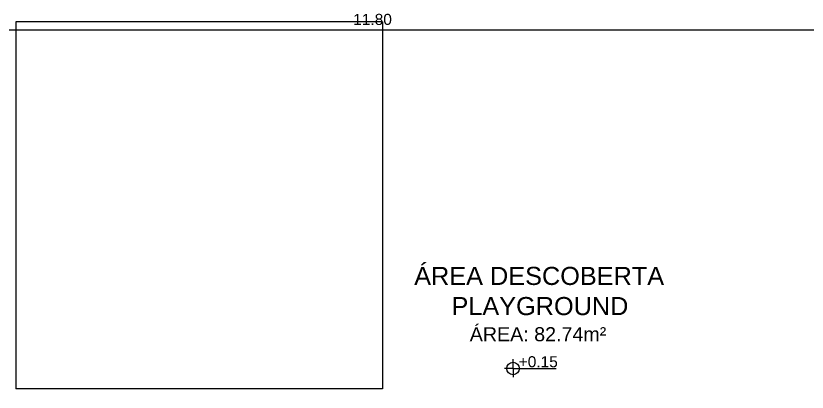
# Model space of a CAD drawing. Header units: millimetres. Extents: x 2125 to 3408, y 1171 to 1686.
# Drawn here: x 3394.27 to 3402.15, y 1521.27 to 1525.01 of the extents above; entities that cross this region are included whole.
import ezdxf

# ---------------------------------------------------------------- set-up
doc = ezdxf.new("R2010")
doc.units = ezdxf.units.MM
for name, color, linetype in [('cotas', 7, 'Continuous'), ('TEXTO01', 7, 'Continuous'), ('TEXTO03', 2, 'Continuous')]:
    doc.layers.add(name, color=color, linetype=linetype)
doc.styles.add('ROMANS', font='arial.ttf')
doc.styles.add('TEXTO1', font='swissko.ttf', dxfattribs={"width": 0.6, "height": 0.1})
doc.dimstyles.new('ESCALA75', dxfattribs={"dimtxt": 0.11, "dimasz": 0.02, "dimexe": 0.02, "dimexo": 0.04, "dimgap": 0.05, "dimtad": 1, "dimzin": 4, "dimdsep": 46, "dimtxsty": 'ROMANS', "dimblk1": 'PPC', "dimblk2": 'PPC', "dimsah": 1, "dimcen": 0.02, "dimclrd": 7, "dimclre": 7, "dimclrt": 3, "dimazin": 1, "dimtfac": 1, "dimtix": 1, "dimtmove": 0, "dimatfit": 3, "dimldrblk": 'PPC', "dimfxl": 0, "dimtolj": 1, "dimtzin": 12, "dimarcsym": 0})

# ---------------------------------------------------------------- blocks, each defined once
blk = doc.blocks.new('PPC')
at = {"color": 2}
blk.add_circle((0, 0), 0.5, dxfattribs=at)
blk = doc.blocks.new('*D1255')
at = {"layer": 'cotas', "color": 7, "lineweight": -2, "transparency": 16777216}
for p, q in [((3391.553, 1525.831), (3391.233, 1525.831)), ((3391.253, 1519.7126), (3391.253, 1525.811)), ((3391.553, 1519.6926), (3391.233, 1519.6926))]:
    blk.add_line(p, q, dxfattribs=at)
at = {"layer": 'DEFPOINTS', "color": 0, "transparency": 16777216}
for p in [(3391.253, 1525.831), (3404.9504, 1525.831), (3391.6214, 1519.6926)]:
    blk.add_point(p, dxfattribs=at)
at = {"layer": 'cotas', "color": 7, "lineweight": -2, "transparency": 16777216, "xscale": 0.02, "yscale": 0.02, "zscale": 0.02}
for p, rotation in [((3391.253, 1525.831), 90), ((3391.253, 1519.6926), 270)]:
    blk.add_blockref('PPC', p, dxfattribs=dict(at, rotation=rotation))
at = {"layer": 'cotas', "color": 3, "transparency": 16777216, "insert": (3391.1468, 1522.7618), "char_height": 0.11, "attachment_point": 5, "rotation": 90, "style": 'ROMANS'}
blk.add_mtext('\\A1;6.14', dxfattribs=at)
blk = doc.blocks.new('new block4')
at = {"layer": 'TEXTO01'}
h = blk.add_hatch(dxfattribs=at)
h.set_pattern_fill('ANGLE', color=256)
h.set_pattern_definition([(0, (-2260.456, -913.906), (0, 6.985), [5.08, -1.905]), (90, (-2260.456, -913.906), (-6.985, 4e-16), [5.08, -1.905])])
h.paths.add_polyline_path([(0, 0), (0, -0.0624, 0.414214), (0.0624, 0)])
h.paths.add_polyline_path([(0, 0), (0, 0.0624, 0.414214), (-0.0624, 0)])
for q in [(0, 0.093), (-0.0862, 0), (0.4292, 0), (0, -0.0852)]:
    blk.add_line((0, 0), q, dxfattribs=at)
blk.add_circle((0, 0), 0.0624, dxfattribs=at)
blk = doc.blocks.new('*D1320')
at = {"layer": 'cotas', "color": 7, "lineweight": -2, "transparency": 16777216}
for p, q in [((3391.9214, 1525.1695), (3391.9214, 1524.8495)), ((3403.7214, 1525.1695), (3403.7214, 1524.8495)), ((3403.7014, 1524.8695), (3391.9414, 1524.8695))]:
    blk.add_line(p, q, dxfattribs=at)
at = {"layer": 'DEFPOINTS', "color": 0, "transparency": 16777216}
for p in [(3391.9214, 1525.981), (3403.7214, 1525.981), (3391.9214, 1524.8695)]:
    blk.add_point(p, dxfattribs=at)
at = {"layer": 'cotas', "color": 7, "lineweight": -2, "transparency": 16777216, "xscale": 0.02, "yscale": 0.02, "zscale": 0.02, "rotation": 180}
blk.add_blockref('PPC', (3391.9214, 1524.8695), dxfattribs=at)
at = {"layer": 'cotas', "color": 7, "lineweight": -2, "transparency": 16777216, "xscale": 0.02, "yscale": 0.02, "zscale": 0.02}
blk.add_blockref('PPC', (3403.7214, 1524.8695), dxfattribs=at)
at = {"layer": 'cotas', "color": 3, "transparency": 16777216, "insert": (3397.8214, 1524.9757), "char_height": 0.11, "attachment_point": 5, "style": 'ROMANS'}
blk.add_mtext('\\A1;11.80', dxfattribs=at)

msp = doc.modelspace()

# ---------------------------------------------------------------- linework, layer by layer
at = {"linetype": 'Continuous'}
for p, q in [((3394.2714, 1524.951), (3394.2714, 1521.301)), ((3397.9214, 1524.951), (3394.2714, 1524.951)), ((3397.9214, 1524.951), (3397.9214, 1521.301)), ((3397.9214, 1521.301), (3394.2714, 1521.301))]:
    msp.add_line(p, q, dxfattribs=at)

# ---------------------------------------------------------------- block references
at = {"layer": 'TEXTO01'}
msp.add_blockref('new block4', (3399.2199, 1521.5016), dxfattribs=at)

# ---------------------------------------------------------------- texts
at = {"layer": 'cotas', "ltscale": 0.0001, "insert": (3399.208, 1521.6244), "char_height": 0.11, "width": 0.503613, "attachment_point": 1, "style": 'TEXTO1'}
msp.add_mtext('\\pi0.06779;{\\fSansSerif|b0|i0|c2|p2;\\W1;+0.15}', dxfattribs=at)
at = {"layer": 'TEXTO03', "ltscale": 0.0001, "insert": (3397.6566, 1522.5134), "char_height": 0.12, "width": 3.592802, "attachment_point": 1, "style": 'TEXTO1'}
msp.add_mtext('\\pi0.57912;{\\fSansSerif|b0|i0|c2|p2;\\H1.5x;\\W1;\\C2;ÁREA DESCOBERTA \\P\\pi0.9501;PLAYGROUND\\P\\pi1.132;\\H0.77777x;\\C3;ÁREA: 82.74m²}', dxfattribs=at)

# ---------------------------------------------------------------- dimensions: what is measured, and where the dimension line sits
at = {"layer": 'cotas'}
dim = msp.add_linear_dim(base=(3391.9214, 1524.8695), p1=(3403.7214, 1525.981), p2=(3391.9214, 1525.981), dimstyle='ESCALA75', dxfattribs=at)
dim.commit()
dim.dimension.update_dxf_attribs({"geometry": '*D1320', "text_midpoint": (3397.8214, 1524.9757)})
dim = msp.add_linear_dim(base=(3391.253, 1525.831), p1=(3391.6214, 1519.6926), p2=(3404.9504, 1525.831), angle=90, dimstyle='ESCALA75', override={"dimtmove": 1}, dxfattribs=at)
dim.commit()
dim.dimension.update_dxf_attribs({"geometry": '*D1255', "text_midpoint": (3391.1468, 1522.7618)})

doc.saveas('drawing.dxf')
